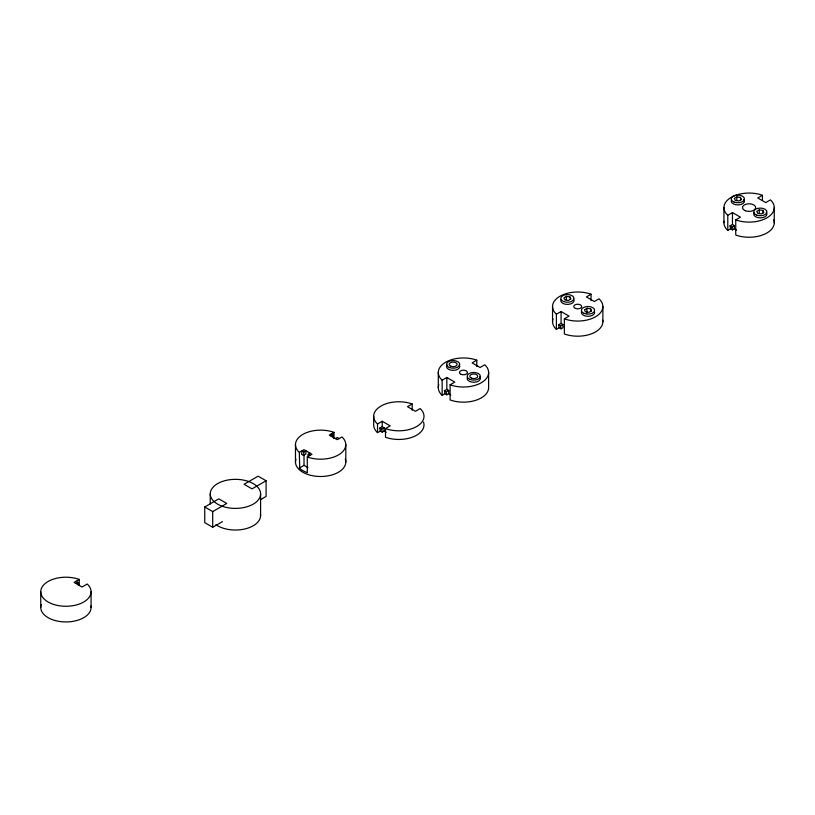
<?xml version="1.0" encoding="UTF-8"?>
<svg xmlns="http://www.w3.org/2000/svg" width="815" height="815" viewBox="0 0 815 815"><rect width="100%" height="100%" fill="white"/><g stroke="black" fill="none" stroke-linecap="round" stroke-linejoin="round"><path stroke-width="1.22" d="M736.75 200.551L736.903 196.904L740.428 197.444L741.365 199.481L738.787 200.969L735.273 200.419L734.335 198.391L736.903 196.904M759.223 213.53L759.386 209.883L762.901 210.423L763.838 212.45L761.271 213.938L757.746 213.398L756.809 211.36L759.386 209.883M566.282 299.991L566.466 296.385L569.98 296.935L570.928 298.962L568.35 300.45L564.836 299.9L563.888 297.872L566.466 296.385M586.831 313.092L587.065 308.284L590.59 308.824L591.527 310.861L588.95 312.349L585.435 311.799L584.487 309.771L587.065 308.284M303.455 455.402L304.015 451.836L305.89 450.756L305.89 453.996L303.455 455.402L301.581 454.322L302.141 450.756L304.015 451.836M307.856 456.645L308.233 454.271L310.108 453.191M79.259 579.434L74.104 582.409L82.071 587.004L87.215 584.029L88.102 584.885A25.163 14.527 0 0 1 70.008 606.075A25.163 14.527 0 0 1 41.086 589.367A25.163 14.527 0 0 1 77.771 578.925L79.259 579.434L79.259 585.465M204.748 506.981L218.797 498.872L226.753 503.466L212.705 511.586L204.748 506.981L204.748 522.67L212.705 527.264L222.434 521.651M299.339 452.376L304.015 449.676L311.982 454.271L307.296 456.971L307.296 472.649L306.664 472.435A25.163 14.527 0 0 1 299.716 468.421L299.339 452.376L298.443 451.52A25.163 14.527 0 0 1 302.844 434.395A25.163 14.527 0 0 1 332.5 431.858L333.987 432.368L333.987 438.399M333.987 432.368L329.301 435.078L337.267 439.672L341.943 436.972L342.83 437.818A25.163 14.527 0 0 1 338.429 454.943A25.163 14.527 0 0 1 308.783 457.48L307.296 456.971M75.978 583.489L77.853 582.409L78.413 585.333M331.175 436.157L333.05 435.078L333.61 437.991M335.393 438.592L337.267 437.512L339.132 438.592M266.087 480.758L252.039 488.868L244.082 484.273L258.131 476.164L266.087 480.758L266.087 496.437L260.688 499.564M450.817 394.929L448.708 393.716L446.834 394.796L444.959 393.716L442.148 395.336L442.148 380.197L446.834 377.488L454.79 382.092L450.114 384.792L450.114 399.931L451.591 400.44A25.163 14.527 0 0 0 488.623 387.634L488.623 372.496M476.795 366.495L476.795 360.189L472.119 362.889L480.076 367.494L484.762 364.784L485.648 365.64A25.163 14.527 0 0 1 481.247 382.765A25.163 14.527 0 0 1 451.591 385.301L450.114 384.792M559.212 327.752L558.652 324.828L561.087 323.423L562.961 324.502L562.961 327.752L561.087 328.832L559.212 327.752L556.4 329.372L556.4 314.233L561.087 311.534L569.043 316.128L564.367 318.828L564.367 333.967L565.844 334.476A25.163 14.527 0 0 0 591.69 333.743A25.163 14.527 0 0 0 602.754 320.244M591.048 300.531L591.048 294.225L586.372 296.935L594.329 301.53L599.015 298.82L599.901 299.676A25.163 14.527 0 0 1 595.5 316.801A25.163 14.527 0 0 1 565.844 319.337L564.367 318.828M736.444 230.024L734.335 228.801L732.461 229.891L730.586 228.801L727.785 230.431L727.785 215.292L732.461 212.583L740.428 217.177L735.741 219.887L735.741 235.026L737.229 235.535A25.163 14.527 0 0 0 764.073 234.394A25.163 14.527 0 0 0 773.771 219.887M762.433 200.327L762.433 195.284L757.746 197.984L765.713 202.578L770.389 199.879L771.275 200.734A25.163 14.527 0 0 1 766.884 217.86A25.163 14.527 0 0 1 737.229 220.396L735.741 219.887M299.339 468.055L304.015 465.355L307.999 467.647M386.198 432.235L384.089 431.023L382.215 432.103L380.34 431.023L377.528 432.643L377.528 423.994L382.215 421.284L390.171 425.878L385.495 428.588L385.495 437.237L386.972 437.747A25.163 14.527 0 0 0 413.826 436.606A25.163 14.527 0 0 0 423.515 422.099M412.186 410.169L412.186 403.985L407.5 406.685L415.456 411.29L420.143 408.58L421.029 409.436A25.163 14.527 0 0 1 416.628 426.561A25.163 14.527 0 0 1 386.972 429.098L385.495 428.588M380.34 431.023L379.78 428.099L382.215 426.693L384.089 427.773L384.089 431.023M444.959 393.716L444.399 390.793L446.834 389.387L448.708 390.466L448.708 393.716M730.586 228.801L730.026 225.887L732.461 224.482L734.335 225.561L734.335 228.801M379.78 428.099L381.654 429.179L384.089 427.773M444.399 390.793L446.274 391.872L448.708 390.466M558.652 324.828L560.526 325.908L562.961 324.502M730.026 225.887L731.901 226.967L734.335 225.561M762.433 195.284L760.945 194.775A25.163 14.527 0 0 0 731.289 197.312A25.163 14.527 0 0 0 726.899 214.437L727.785 215.292M591.048 294.225L589.571 293.716A25.163 14.527 0 0 0 559.915 296.252A25.163 14.527 0 0 0 555.514 313.378L556.4 314.233M476.795 360.189L475.318 359.68A25.163 14.527 0 0 0 445.662 362.217A25.163 14.527 0 0 0 441.261 379.342L442.148 380.197M412.186 403.985L410.699 403.476A25.163 14.527 0 0 0 381.043 406.013A25.163 14.527 0 0 0 376.642 423.138L377.528 423.994M331.175 433.998L333.05 435.078M308.233 454.271L310.108 455.351M75.978 581.329L77.853 582.409M727.785 230.431L726.899 229.575A25.163 14.527 0 0 1 724.046 221.303M556.4 329.372L555.514 328.516A25.163 14.527 0 0 1 553.028 318.828M442.148 395.336L441.261 394.48A25.163 14.527 0 0 1 438.776 384.792M377.528 432.643L376.642 431.787A25.163 14.527 0 0 1 373.678 424.941L373.678 416.282M731.901 226.967L732.461 229.891M560.526 325.908L561.087 328.832M446.274 391.872L446.834 394.796M381.654 429.179L382.215 432.103M590.59 308.824L590.906 311.299M569.98 296.935L570.306 299.411M762.901 210.423L763.186 212.919M740.428 197.444L740.713 199.94M774.25 207.581L774.25 222.719M732.461 212.583L732.461 224.482M723.924 207.581L723.924 222.719M602.876 306.532L602.876 321.67M561.087 311.534L561.087 323.423M552.539 306.532L552.539 321.67M446.834 377.488L446.834 389.387M438.297 372.496L438.297 387.634M382.215 421.284L382.215 426.693M345.805 444.674L345.805 461.973M304.015 454.495L304.015 465.355M295.478 444.674L295.478 461.973M260.586 493.87A25.163 14.527 0 0 1 222.841 506.451A25.163 14.527 0 0 1 222.841 481.288A25.163 14.527 0 0 1 260.586 493.87L260.586 515.498M212.705 511.586L212.705 527.264M210.26 493.87L210.26 504.047M91.076 591.741L91.076 607.42M40.75 591.741L40.75 607.42M743.851 199.481A6.622 3.82 0 0 1 738.421 204.901A6.622 3.82 0 0 1 731.452 200.103M766.324 212.46A6.622 3.82 0 0 1 760.324 217.89A6.622 3.82 0 0 1 754.323 212.46M573.403 298.962A6.622 3.82 0 0 1 567.984 304.392A6.622 3.82 0 0 1 561.005 299.594M594.604 312.145A6.622 3.82 0 0 1 588.012 316.302A6.622 3.82 0 0 1 581.411 312.145M459.151 364.926A6.622 3.82 0 0 1 453.15 370.367A6.622 3.82 0 0 1 447.15 364.926M479.76 376.825A6.622 3.82 0 0 1 474.33 382.245A6.622 3.82 0 0 1 467.362 377.447M345.315 459.14A25.163 14.527 0 0 1 320.641 476.5A25.163 14.527 0 0 1 295.957 459.14M260.464 514.082A25.163 14.527 0 0 1 245.05 528.925A25.163 14.527 0 0 1 215.965 524.717M90.954 605.993A25.163 14.527 0 0 1 64.68 621.927A25.163 14.527 0 0 1 41.229 604.577M745.287 210.718A6.622 3.82 0 0 0 755.678 207.917A6.622 3.82 0 0 0 746.285 204.117A6.622 3.82 0 0 0 745.287 210.718M734.05 202.069A6.622 3.82 0 0 0 744.441 199.268A6.622 3.82 0 0 0 735.048 195.468A6.622 3.82 0 0 0 734.05 202.069M756.524 215.038A6.622 3.82 0 0 0 766.925 212.246A6.622 3.82 0 0 0 757.522 208.446A6.622 3.82 0 0 0 756.524 215.038M575.431 308.406A3.973 2.292 0 0 0 581.666 306.725A3.973 2.292 0 0 0 576.032 304.453A3.973 2.292 0 0 0 575.431 308.406M563.613 301.55A6.622 3.82 0 0 0 574.005 298.748A6.622 3.82 0 0 0 564.612 294.948A6.622 3.82 0 0 0 563.613 301.55M584.212 313.449A6.622 3.82 0 0 0 594.604 310.647A6.622 3.82 0 0 0 585.211 306.848A6.622 3.82 0 0 0 584.212 313.449M461.178 374.37A3.973 2.292 0 0 0 467.413 372.689A3.973 2.292 0 0 0 461.779 370.407A3.973 2.292 0 0 0 461.178 374.37M471.478 378.15A3.973 2.292 0 0 0 477.712 376.479A3.973 2.292 0 0 0 472.079 374.197A3.973 2.292 0 0 0 471.478 378.15M450.878 366.261A3.973 2.292 0 0 0 457.113 364.58A3.973 2.292 0 0 0 451.479 362.298A3.973 2.292 0 0 0 450.878 366.261M449.36 367.514A6.622 3.82 0 0 0 459.752 364.713A6.622 3.82 0 0 0 450.359 360.913A6.622 3.82 0 0 0 449.36 367.514M469.96 379.403A6.622 3.82 0 0 0 480.351 376.612A6.622 3.82 0 0 0 470.958 372.812A6.622 3.82 0 0 0 469.96 379.403"/></g></svg>
